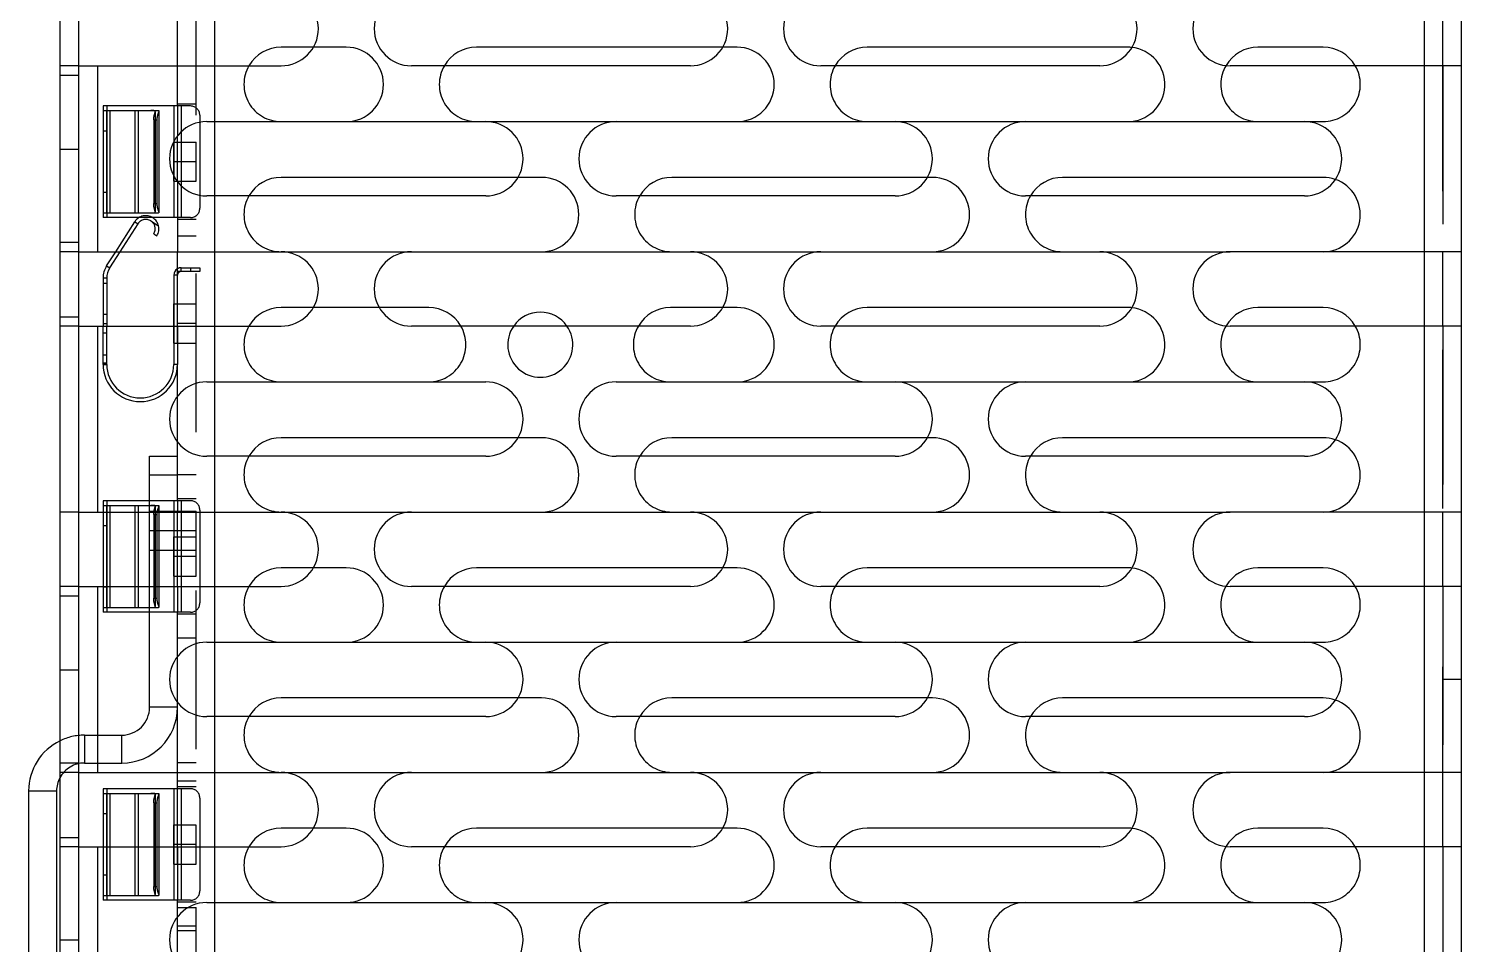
# Model space of a CAD drawing. Header units: millimetres. Extents: x 0 to 8948, y -1340 to 1100.
# Drawn here: x 5226.1 to 5303.1, y -730.6 to -681.3 of the extents above; entities that cross this region are included whole.
import ezdxf

# ---------------------------------------------------------------- set-up
doc = ezdxf.new("R2010")
doc.units = ezdxf.units.MM
doc.header["$LTSCALE"] = 85.25
doc.linetypes.add('HIDDEN', pattern=[0.2, 0.1, -0.1])
doc.layers.get('0').update_dxf_attribs({"linetype": 'CONTINUOUS'})
doc.layers.add('02___PRT_ALL_AXES', color=7, linetype='CONTINUOUS')
doc.layers.add('DEFAULT_2', color=8, linetype='HIDDEN')

msp = doc.modelspace()

# ---------------------------------------------------------------- linework, layer by layer
at = {"color": 3, "linetype": 'Continuous'}
for p, q in [((5228.834, -865.329), (5228.834, -627.329)), ((5303.134, -849.329), (5303.134, -646.329)), ((5228.834, -683.329), (5239.705, -683.329)), ((5229.834, -683.329), (5229.834, -693.329)), ((5261.705, -683.329), (5246.705, -683.329)), ((5283.705, -683.329), (5268.705, -683.329)), ((5303.134, -683.329), (5290.705, -683.329)), ((5301.134, -683.329), (5301.134, -693.329)), ((5235.705, -686.329), (5250.705, -686.329)), ((5257.705, -686.329), (5272.705, -686.329)), ((5279.705, -686.329), (5294.705, -686.329)), ((5250.705, -690.329), (5235.705, -690.329)), ((5272.705, -690.329), (5257.705, -690.329)), ((5294.705, -690.329), (5279.705, -690.329)), ((5228.834, -693.329), (5239.705, -693.329)), ((5230.323, -694.094), (5230.812, -693.329)), ((5246.705, -693.329), (5261.705, -693.329)), ((5268.705, -693.329), (5283.705, -693.329)), ((5303.134, -693.329), (5290.705, -693.329)), ((5230.134, -694.74), (5230.134, -697.329)), ((5228.834, -697.329), (5239.705, -697.329)), ((5229.834, -697.329), (5229.834, -707.329)), ((5261.705, -697.329), (5246.705, -697.329)), ((5283.705, -697.329), (5268.705, -697.329)), ((5303.134, -697.329), (5290.705, -697.329)), ((5301.134, -697.329), (5301.134, -707.329)), ((5235.705, -700.329), (5250.705, -700.329)), ((5257.705, -700.329), (5272.705, -700.329)), ((5279.705, -700.329), (5294.705, -700.329)), ((5250.705, -704.329), (5235.705, -704.329)), ((5272.705, -704.329), (5257.705, -704.329)), ((5294.705, -704.329), (5279.705, -704.329)), ((5228.834, -707.329), (5239.705, -707.329)), ((5230.134, -707.329), (5230.134, -711.329)), ((5232.634, -711.329), (5232.634, -707.329)), ((5246.705, -707.329), (5261.705, -707.329)), ((5268.705, -707.329), (5283.705, -707.329)), ((5303.134, -707.329), (5290.705, -707.329)), ((5228.834, -711.329), (5239.705, -711.329)), ((5229.834, -711.329), (5229.834, -721.329)), ((5261.705, -711.329), (5246.705, -711.329)), ((5283.705, -711.329), (5268.705, -711.329)), ((5303.134, -711.329), (5290.705, -711.329)), ((5301.134, -711.329), (5301.134, -721.329)), ((5235.705, -714.329), (5250.705, -714.329)), ((5257.705, -714.329), (5272.705, -714.329)), ((5279.705, -714.329), (5294.705, -714.329)), ((5250.705, -718.329), (5235.705, -718.329)), ((5272.705, -718.329), (5257.705, -718.329)), ((5294.705, -718.329), (5279.705, -718.329)), ((5228.834, -721.329), (5239.705, -721.329)), ((5246.705, -721.329), (5261.705, -721.329)), ((5268.705, -721.329), (5283.705, -721.329)), ((5303.134, -721.329), (5290.705, -721.329)), ((5230.134, -722.209), (5230.134, -725.329)), ((5234.134, -722.209), (5230.134, -722.209)), ((5226.134, -722.329), (5226.134, -732.329)), ((5228.834, -725.329), (5239.705, -725.329)), ((5229.834, -725.329), (5229.834, -735.329)), ((5261.705, -725.329), (5246.705, -725.329)), ((5283.705, -725.329), (5268.705, -725.329)), ((5303.134, -725.329), (5290.705, -725.329)), ((5301.134, -725.329), (5301.134, -735.329)), ((5235.705, -728.329), (5250.705, -728.329)), ((5257.705, -728.329), (5272.705, -728.329)), ((5279.705, -728.329), (5294.705, -728.329))]:
    msp.add_line(p, q, dxfattribs=at)
at = {"color": 7, "linetype": 'Continuous'}
for p, q in [((5227.834, -732.329), (5227.834, -637.329)), ((5234.134, -683.329), (5234.134, -679.329)), ((5236.134, -683.329), (5236.134, -679.329)), ((5301.134, -679.329), (5301.134, -683.329)), ((5302.134, -683.329), (5302.134, -679.329)), ((5241.428, -682.329), (5239.705, -682.329)), ((5263.428, -682.329), (5250.205, -682.329)), ((5285.205, -682.329), (5271.205, -682.329)), ((5295.705, -682.329), (5292.205, -682.329)), ((5236.134, -690.329), (5236.134, -686.329)), ((5234.134, -689.562), (5234.134, -687.097)), ((5252.428, -689.329), (5239.705, -689.329)), ((5274.428, -689.329), (5260.705, -689.329)), ((5295.705, -689.329), (5281.705, -689.329)), ((5230.492, -694.202), (5231.049, -693.329)), ((5234.134, -697.329), (5234.134, -693.329)), ((5236.134, -697.329), (5236.134, -693.329)), ((5301.134, -693.329), (5301.134, -697.329)), ((5302.134, -697.329), (5302.134, -693.329)), ((5230.323, -694.094), (5230.492, -694.202)), ((5230.134, -694.74), (5230.334, -694.74)), ((5230.334, -694.74), (5230.334, -697.329)), ((5233.934, -694.589), (5233.934, -697.329)), ((5234.134, -694.589), (5233.934, -694.589)), ((5241.428, -696.329), (5239.705, -696.329)), ((5247.634, -696.329), (5244.982, -696.329)), ((5263.428, -696.329), (5260.634, -696.329)), ((5285.205, -696.329), (5271.205, -696.329)), ((5295.705, -696.329), (5292.205, -696.329)), ((5236.134, -704.329), (5236.134, -700.329)), ((5234.134, -703.562), (5234.134, -701.097)), ((5252.428, -703.329), (5239.705, -703.329)), ((5274.428, -703.329), (5260.705, -703.329)), ((5295.705, -703.329), (5281.705, -703.329)), ((5234.134, -711.329), (5234.134, -707.329)), ((5236.134, -711.329), (5236.134, -707.329)), ((5301.134, -707.329), (5301.134, -711.329)), ((5302.134, -711.329), (5302.134, -707.329)), ((5241.428, -710.329), (5239.705, -710.329)), ((5263.428, -710.329), (5250.205, -710.329)), ((5285.205, -710.329), (5271.205, -710.329)), ((5295.705, -710.329), (5292.205, -710.329)), ((5236.134, -718.329), (5236.134, -714.329)), ((5234.134, -717.562), (5234.134, -715.097)), ((5252.428, -717.329), (5239.705, -717.329)), ((5274.428, -717.329), (5260.705, -717.329)), ((5295.705, -717.329), (5281.705, -717.329)), ((5234.134, -725.329), (5234.134, -721.329)), ((5236.134, -725.329), (5236.134, -721.329)), ((5301.134, -721.329), (5301.134, -725.329)), ((5302.134, -725.329), (5302.134, -721.329)), ((5226.134, -722.329), (5227.634, -722.329)), ((5227.634, -722.329), (5227.634, -732.329)), ((5241.428, -724.329), (5239.705, -724.329)), ((5263.428, -724.329), (5250.205, -724.329)), ((5285.205, -724.329), (5271.205, -724.329)), ((5295.705, -724.329), (5292.205, -724.329)), ((5236.134, -732.329), (5236.134, -728.329)), ((5234.134, -731.562), (5234.134, -729.097)), ((5227.834, -730.329), (5228.834, -730.329))]:
    msp.add_line(p, q, dxfattribs=at)
at = {"color": 3, "linetype": 'Continuous'}
for centre, radius, start, end in [((5239.705, -681.329), 2, 270, 90), ((5246.705, -681.329), 2, 90, 270), ((5261.705, -681.329), 2, 270, 90), ((5268.705, -681.329), 2, 90, 270), ((5283.705, -681.329), 2, 270, 90), ((5290.705, -681.329), 2, 90, 270), ((5235.705, -688.329), 2, 90, 270), ((5250.705, -688.329), 2, 270, 90), ((5257.705, -688.329), 2, 90, 270), ((5272.705, -688.329), 2, 270, 90), ((5279.705, -688.329), 2, 90, 270), ((5294.705, -688.329), 2, 270, 90), ((5239.705, -695.329), 2, 270, 90), ((5246.705, -695.329), 2, 90, 270), ((5261.705, -695.329), 2, 270, 90), ((5268.705, -695.329), 2, 90, 270), ((5283.705, -695.329), 2, 270, 90), ((5290.705, -695.329), 2, 90, 270), ((5231.334, -694.74), 1.2, 147.42764, 180), ((5235.705, -702.329), 2, 90, 270), ((5250.705, -702.329), 2, 270, 90), ((5257.705, -702.329), 2, 90, 270), ((5272.705, -702.329), 2, 270, 90), ((5279.705, -702.329), 2, 90, 270), ((5294.705, -702.329), 2, 270, 90), ((5239.705, -709.329), 2, 270, 90), ((5246.705, -709.329), 2, 90, 270), ((5261.705, -709.329), 2, 270, 90), ((5268.705, -709.329), 2, 90, 270), ((5283.705, -709.329), 2, 270, 90), ((5290.705, -709.329), 2, 90, 270), ((5235.705, -716.329), 2, 90, 270), ((5250.705, -716.329), 2, 270, 90), ((5257.705, -716.329), 2, 90, 270), ((5272.705, -716.329), 2, 270, 90), ((5279.705, -716.329), 2, 90, 270), ((5294.705, -716.329), 2, 270, 90), ((5229.134, -722.329), 3, 115.96013, 180), ((5239.705, -723.329), 2, 270, 90), ((5246.705, -723.329), 2, 90, 270), ((5261.705, -723.329), 2, 270, 90), ((5268.705, -723.329), 2, 90, 270), ((5283.705, -723.329), 2, 270, 90), ((5290.705, -723.329), 2, 90, 270), ((5235.705, -730.329), 2, 90, 270), ((5250.705, -730.329), 2, 270, 90), ((5257.705, -730.329), 2, 90, 270), ((5272.705, -730.329), 2, 270, 90), ((5279.705, -730.329), 2, 90, 270), ((5294.705, -730.329), 2, 270, 90)]:
    msp.add_arc(centre, radius, start, end, dxfattribs=at)
at = {"color": 7, "linetype": 'Continuous'}
for centre, radius, start, end in [((5239.705, -684.329), 2, 90, 149.87175), ((5250.205, -684.329), 2, 90, 149.87175), ((5271.205, -684.329), 2, 90, 149.87175), ((5285.205, -684.329), 2, 83.89912, 90), ((5292.205, -684.329), 2, 90, 149.2104), ((5295.705, -684.329), 2, 30.12825, 90), ((5239.705, -691.329), 2, 90, 149.87175), ((5260.705, -691.329), 2, 90, 149.87175), ((5281.705, -691.329), 2, 90, 149.87175), ((5295.705, -691.329), 2, 70.92194, 90), ((5231.334, -694.74), 1, 147.42764, 180), ((5234.334, -694.589), 0.4, 120.35556, 180), ((5239.705, -698.329), 2, 90, 149.87175), ((5247.634, -698.329), 2, 30.13961, 90), ((5260.634, -698.329), 2, 90, 150), ((5271.205, -698.329), 2, 90, 149.87175), ((5285.205, -698.329), 2, 83.89912, 90), ((5292.205, -698.329), 2, 90, 149.2104), ((5295.705, -698.329), 2, 30.12825, 90), ((5239.705, -705.329), 2, 90, 149.87175), ((5260.705, -705.329), 2, 90, 149.87175), ((5281.705, -705.329), 2, 90, 149.87175), ((5295.705, -705.329), 2, 70.92194, 90), ((5239.705, -712.329), 2, 90, 149.87175), ((5250.205, -712.329), 2, 90, 149.87175), ((5271.205, -712.329), 2, 90, 149.87175), ((5285.205, -712.329), 2, 83.89912, 90), ((5292.205, -712.329), 2, 90, 149.2104), ((5295.705, -712.329), 2, 30.12825, 90), ((5239.705, -719.329), 2, 90, 149.87175), ((5260.705, -719.329), 2, 90, 149.87175), ((5281.705, -719.329), 2, 90, 149.87175), ((5295.705, -719.329), 2, 70.92194, 90), ((5229.134, -722.329), 1.5, 151.61516, 180), ((5239.705, -726.329), 2, 90, 149.87175), ((5250.205, -726.329), 2, 90, 149.87175), ((5271.205, -726.329), 2, 90, 149.87175), ((5285.205, -726.329), 2, 83.89912, 90), ((5292.205, -726.329), 2, 90, 149.2104), ((5295.705, -726.329), 2, 30.12825, 90)]:
    msp.add_arc(centre, radius, start, end, dxfattribs=at)
at = {"layer": '02___PRT_ALL_AXES', "color": 8, "linetype": 'HIDDEN'}
for p, q in [((5302.134, -775.329), (5302.134, -654.33)), ((5303.134, -775.329), (5303.134, -654.33)), ((5227.834, -683.829), (5228.834, -683.829)), ((5227.834, -696.829), (5227.834, -683.83)), ((5228.834, -696.829), (5228.834, -683.83)), ((5233.934, -689.539), (5233.934, -687.439)), ((5233.934, -687.439), (5235.134, -687.439)), ((5234.134, -689.539), (5234.134, -687.439)), ((5235.134, -689.539), (5235.134, -687.44)), ((5228.834, -687.829), (5227.834, -687.829)), ((5235.134, -688.489), (5233.934, -688.489)), ((5233.934, -689.539), (5235.134, -689.539)), ((5228.834, -692.829), (5227.834, -692.829)), ((5227.834, -696.829), (5228.834, -696.829)), ((5233.934, -698.239), (5233.934, -696.139)), ((5233.934, -696.139), (5235.134, -696.139)), ((5234.134, -698.239), (5234.134, -696.14)), ((5235.134, -698.239), (5235.134, -696.14)), ((5235.134, -697.189), (5234.134, -697.189)), ((5233.934, -698.239), (5235.134, -698.239)), ((5232.634, -709.379), (5232.634, -707.279)), ((5232.634, -707.279), (5235.134, -707.279)), ((5234.134, -708.67), (5234.134, -707.279)), ((5235.134, -710.769), (5235.134, -707.28)), ((5232.634, -708.329), (5235.134, -708.329)), ((5233.934, -710.769), (5233.934, -708.669)), ((5233.934, -708.669), (5235.134, -708.669)), ((5234.134, -710.769), (5234.134, -708.67)), ((5232.634, -709.379), (5235.134, -709.379)), ((5235.134, -709.719), (5233.934, -709.719)), ((5233.934, -710.769), (5235.134, -710.769)), ((5227.834, -711.829), (5228.834, -711.829)), ((5227.834, -724.829), (5227.834, -711.83)), ((5228.834, -724.829), (5228.834, -711.83)), ((5228.834, -715.829), (5227.834, -715.829)), ((5303.134, -716.329), (5302.134, -716.329)), ((5228.834, -720.829), (5227.834, -720.829)), ((5233.934, -726.259), (5233.934, -724.159)), ((5233.934, -724.159), (5235.134, -724.159)), ((5234.134, -726.259), (5234.134, -724.16)), ((5235.134, -726.259), (5235.134, -724.16)), ((5227.834, -724.829), (5228.834, -724.829)), ((5235.134, -725.209), (5233.934, -725.209)), ((5233.934, -726.259), (5235.134, -726.259))]:
    msp.add_line(p, q, dxfattribs=at)
at = {"layer": '02___PRT_ALL_AXES', "color": 7, "linetype": 'Continuous'}
msp.add_arc((5253.634, -698.329), 1.75, 35.0646, 144.9354, dxfattribs=at)
at = {"layer": '02___PRT_ALL_AXES', "color": 8, "linetype": 'HIDDEN'}
msp.add_arc((5253.634, -698.329), 1.75, 144.9354, 35.0646, dxfattribs=at)
at = {"layer": 'DEFAULT_2', "color": 8, "linetype": 'HIDDEN'}
for p, q in [((5235.134, -805.329), (5235.134, -645.329)), ((5243.205, -682.329), (5241.428, -682.329)), ((5264.205, -682.329), (5263.428, -682.329)), ((5228.834, -683.329), (5227.834, -683.329)), ((5234.134, -685.489), (5234.134, -683.329)), ((5236.134, -686.329), (5236.134, -683.329)), ((5302.134, -683.329), (5302.134, -693.329)), ((5230.134, -685.489), (5230.134, -691.489)), ((5234.834, -685.489), (5230.134, -685.489)), ((5230.134, -685.739), (5233.117, -685.739)), ((5230.323, -685.739), (5230.323, -691.239)), ((5230.334, -685.489), (5230.334, -691.489)), ((5230.492, -685.739), (5230.492, -691.239)), ((5231.845, -685.739), (5231.845, -691.239)), ((5232.013, -685.739), (5232.013, -691.239)), ((5232.934, -685.798), (5232.934, -691.181)), ((5233.134, -685.756), (5233.134, -691.222)), ((5233.934, -685.489), (5233.934, -691.489)), ((5235.134, -685.389), (5234.134, -685.389)), ((5234.134, -685.489), (5234.134, -687.097)), ((5234.334, -685.489), (5234.334, -691.489)), ((5235.334, -685.989), (5235.334, -690.989)), ((5230.334, -686.839), (5230.134, -686.839)), ((5232.856, -686.239), (5232.856, -690.739)), ((5232.856, -686.239), (5233.024, -686.239)), ((5233.024, -686.239), (5233.024, -690.739)), ((5250.705, -686.329), (5257.705, -686.329)), ((5272.705, -686.329), (5279.705, -686.329)), ((5294.705, -686.329), (5295.705, -686.329)), ((5234.134, -689.562), (5234.134, -691.489)), ((5253.705, -689.329), (5252.428, -689.329)), ((5274.705, -689.329), (5274.428, -689.329)), ((5230.334, -690.139), (5230.134, -690.139)), ((5236.134, -693.329), (5236.134, -690.329)), ((5230.134, -691.239), (5233.117, -691.239)), ((5232.856, -690.739), (5233.024, -690.739)), ((5234.834, -691.489), (5230.134, -691.489)), ((5230.812, -693.329), (5231.845, -691.713)), ((5231.049, -693.329), (5232.013, -691.82)), ((5231.845, -691.713), (5232.013, -691.82)), ((5232.704, -691.668), (5233.117, -691.932)), ((5234.134, -691.489), (5234.134, -693.329)), ((5235.134, -691.589), (5234.134, -691.589)), ((5232.856, -692.359), (5233.024, -692.466)), ((5235.134, -692.489), (5234.134, -692.489)), ((5228.834, -693.329), (5227.834, -693.329)), ((5239.705, -693.329), (5246.705, -693.329)), ((5261.705, -693.329), (5268.705, -693.329)), ((5283.705, -693.329), (5290.705, -693.329)), ((5234.334, -694.389), (5234.134, -694.389)), ((5234.334, -694.389), (5234.334, -694.189)), ((5234.334, -694.189), (5235.334, -694.189)), ((5235.334, -694.389), (5234.334, -694.389)), ((5234.834, -694.189), (5234.834, -694.389)), ((5235.334, -694.189), (5235.334, -694.389)), ((5230.334, -695.039), (5230.134, -695.039)), ((5230.134, -696.689), (5230.334, -696.689)), ((5244.982, -696.329), (5241.428, -696.329)), ((5264.205, -696.329), (5263.428, -696.329)), ((5228.834, -697.329), (5227.834, -697.329)), ((5230.134, -697.189), (5230.334, -697.189)), ((5230.134, -699.389), (5230.134, -697.329)), ((5230.334, -699.389), (5230.334, -697.329)), ((5233.934, -697.329), (5233.934, -699.389)), ((5234.134, -697.329), (5234.134, -699.389)), ((5236.134, -700.329), (5236.134, -697.329)), ((5302.134, -697.329), (5302.134, -707.329)), ((5230.134, -697.689), (5230.334, -697.689)), ((5230.334, -698.889), (5230.134, -698.889)), ((5230.334, -699.322), (5230.134, -699.322)), ((5230.334, -699.339), (5230.134, -699.339)), ((5230.134, -699.389), (5230.334, -699.389)), ((5234.134, -699.389), (5233.934, -699.389)), ((5234.134, -701.097), (5234.134, -699.389)), ((5272.705, -700.329), (5279.705, -700.329)), ((5294.705, -700.329), (5295.705, -700.329)), ((5234.134, -706.719), (5234.134, -703.562)), ((5253.705, -703.329), (5252.428, -703.329)), ((5274.705, -703.329), (5274.428, -703.329)), ((5232.634, -707.329), (5232.634, -704.329)), ((5232.634, -704.329), (5234.134, -704.329)), ((5236.134, -707.329), (5236.134, -704.329)), ((5235.134, -705.319), (5234.134, -705.319)), ((5232.634, -705.329), (5234.134, -705.329)), ((5230.134, -706.719), (5230.134, -707.329)), ((5234.834, -706.719), (5230.134, -706.719)), ((5230.334, -706.719), (5230.334, -712.719)), ((5233.934, -706.719), (5233.934, -712.719)), ((5235.134, -706.619), (5234.134, -706.619)), ((5234.134, -706.719), (5234.134, -707.329)), ((5234.334, -706.719), (5234.334, -712.719)), ((5228.834, -707.329), (5227.834, -707.329)), ((5230.134, -706.969), (5233.117, -706.969)), ((5230.323, -706.969), (5230.323, -712.469)), ((5230.492, -706.969), (5230.492, -712.469)), ((5231.845, -706.969), (5231.845, -712.469)), ((5232.013, -706.969), (5232.013, -712.469)), ((5232.856, -707.469), (5232.856, -711.969)), ((5232.856, -707.469), (5233.024, -707.469)), ((5232.934, -707.028), (5232.934, -712.411)), ((5233.024, -707.469), (5233.024, -711.969)), ((5233.134, -706.986), (5233.134, -712.452)), ((5235.334, -707.219), (5235.334, -712.219)), ((5239.705, -707.329), (5246.705, -707.329)), ((5261.705, -707.329), (5268.705, -707.329)), ((5283.705, -707.329), (5290.705, -707.329)), ((5230.334, -708.069), (5230.134, -708.069)), ((5243.205, -710.329), (5241.428, -710.329)), ((5264.205, -710.329), (5263.428, -710.329)), ((5228.834, -711.329), (5227.834, -711.329)), ((5230.134, -711.329), (5230.134, -712.719)), ((5230.334, -711.369), (5230.134, -711.369)), ((5232.634, -717.829), (5232.634, -711.329)), ((5234.134, -711.329), (5234.134, -712.719)), ((5236.134, -714.329), (5236.134, -711.329)), ((5302.134, -711.329), (5302.134, -721.329)), ((5232.856, -711.969), (5233.024, -711.969)), ((5230.134, -712.469), (5233.117, -712.469)), ((5234.834, -712.719), (5230.134, -712.719)), ((5234.134, -715.097), (5234.134, -712.719)), ((5235.134, -712.819), (5234.134, -712.819)), ((5235.134, -714.119), (5234.134, -714.119)), ((5250.705, -714.329), (5257.705, -714.329)), ((5272.705, -714.329), (5279.705, -714.329)), ((5294.705, -714.329), (5295.705, -714.329)), ((5234.134, -721.329), (5234.134, -717.562)), ((5253.705, -717.329), (5252.428, -717.329)), ((5274.705, -717.329), (5274.428, -717.329)), ((5234.134, -717.829), (5232.634, -717.829)), ((5236.134, -721.329), (5236.134, -718.329)), ((5229.134, -719.329), (5229.134, -720.829)), ((5229.134, -719.329), (5231.134, -719.329)), ((5231.134, -720.829), (5231.134, -719.329)), ((5228.834, -721.329), (5227.834, -721.329)), ((5229.134, -720.829), (5231.134, -720.829)), ((5235.134, -720.809), (5234.134, -720.809)), ((5239.705, -721.329), (5246.705, -721.329)), ((5261.705, -721.329), (5268.705, -721.329)), ((5283.705, -721.329), (5290.705, -721.329)), ((5230.334, -722.209), (5230.334, -728.209)), ((5233.934, -722.209), (5233.934, -728.209)), ((5235.134, -721.809), (5234.134, -721.809)), ((5235.134, -722.109), (5234.134, -722.109)), ((5234.834, -722.209), (5234.134, -722.209)), ((5234.334, -722.209), (5234.334, -728.209)), ((5230.134, -722.459), (5233.117, -722.459)), ((5230.323, -722.459), (5230.323, -727.959)), ((5230.492, -722.459), (5230.492, -727.959)), ((5231.845, -722.459), (5231.845, -727.959)), ((5232.013, -722.459), (5232.013, -727.959)), ((5232.856, -722.959), (5232.856, -727.459)), ((5232.856, -722.959), (5233.024, -722.959)), ((5232.934, -722.518), (5232.934, -727.901)), ((5233.024, -722.959), (5233.024, -727.459)), ((5233.134, -722.476), (5233.134, -727.942)), ((5235.334, -722.709), (5235.334, -727.709)), ((5230.334, -723.559), (5230.134, -723.559)), ((5243.205, -724.329), (5241.428, -724.329)), ((5264.205, -724.329), (5263.428, -724.329)), ((5228.834, -725.329), (5227.834, -725.329)), ((5230.134, -725.329), (5230.134, -728.209)), ((5234.134, -725.329), (5234.134, -728.209)), ((5236.134, -728.329), (5236.134, -725.329)), ((5302.134, -725.329), (5302.134, -735.329)), ((5230.334, -726.859), (5230.134, -726.859)), ((5232.856, -727.459), (5233.024, -727.459)), ((5230.134, -727.959), (5233.117, -727.959)), ((5234.834, -728.209), (5230.134, -728.209)), ((5234.134, -729.097), (5234.134, -728.209)), ((5235.134, -728.309), (5234.134, -728.309)), ((5250.705, -728.329), (5257.705, -728.329)), ((5272.705, -728.329), (5279.705, -728.329)), ((5294.705, -728.329), (5295.705, -728.329)), ((5235.134, -728.609), (5234.134, -728.609)), ((5235.134, -729.609), (5234.134, -729.609)), ((5234.134, -729.829), (5235.134, -729.829))]:
    msp.add_line(p, q, dxfattribs=at)
for centre, radius, start, end in [((5243.205, -684.329), 2, 270, 90), ((5264.205, -684.329), 2, 270, 90), ((5285.205, -684.329), 2, 270, 83.89912), ((5239.705, -684.329), 2, 149.87175, 270), ((5250.205, -684.329), 2, 149.87175, 270), ((5271.205, -684.329), 2, 149.87175, 270), ((5292.205, -684.329), 2, 149.2104, 270), ((5295.705, -684.329), 2, 270, 30.12825), ((5234.834, -685.989), 0.5, 0, 90), ((5253.705, -691.329), 2, 270, 90), ((5274.705, -691.329), 2, 270, 90), ((5295.705, -691.329), 2, 270, 70.92194), ((5239.705, -691.329), 2, 149.87175, 270), ((5260.705, -691.329), 2, 149.87175, 270), ((5281.705, -691.329), 2, 149.87175, 270), ((5232.434, -692.089), 0.7, 327.42764, 147.42764), ((5234.834, -690.989), 0.5, 270, 0), ((5232.434, -692.089), 0.5, 327.42764, 147.42764), ((5234.334, -694.589), 0.4, 90, 120.35556), ((5234.334, -694.589), 0.2, 90, 180), ((5264.205, -698.329), 2, 270, 90), ((5285.205, -698.329), 2, 270, 83.89912), ((5239.705, -698.329), 2, 149.87175, 270), ((5247.634, -698.329), 2, 270, 30.13961), ((5260.634, -698.329), 2, 150, 270), ((5271.205, -698.329), 2, 149.87175, 270), ((5292.205, -698.329), 2, 149.2104, 270), ((5295.705, -698.329), 2, 270, 30.12825), ((5232.134, -699.389), 2, 180, 0), ((5232.134, -699.389), 1.8, 180, 0), ((5253.705, -705.329), 2, 270, 90), ((5274.705, -705.329), 2, 270, 90), ((5295.705, -705.329), 2, 270, 70.92194), ((5239.705, -705.329), 2, 149.87175, 270), ((5260.705, -705.329), 2, 149.87175, 270), ((5281.705, -705.329), 2, 149.87175, 270), ((5234.834, -707.219), 0.5, 0, 90), ((5233.97, -707.47), 0.946, 171.40228, 179.95566), ((5243.205, -712.329), 2, 270, 90), ((5264.205, -712.329), 2, 270, 90), ((5285.205, -712.329), 2, 270, 83.89912), ((5239.705, -712.329), 2, 149.87175, 270), ((5250.205, -712.329), 2, 149.87175, 270), ((5271.205, -712.329), 2, 149.87175, 270), ((5292.205, -712.329), 2, 149.2104, 270), ((5295.705, -712.329), 2, 270, 30.12825), ((5234.834, -712.219), 0.5, 270, 0), ((5253.705, -719.329), 2, 270, 90), ((5274.705, -719.329), 2, 270, 90), ((5295.705, -719.329), 2, 270, 70.92194), ((5231.134, -717.829), 3, 270, 0), ((5231.134, -717.829), 1.5, 270, 0), ((5239.705, -719.329), 2, 149.87175, 270), ((5260.705, -719.329), 2, 149.87175, 270), ((5281.705, -719.329), 2, 149.87175, 270), ((5229.134, -722.329), 3, 90, 115.96013), ((5229.134, -722.329), 1.5, 90, 151.61516), ((5234.834, -722.709), 0.5, 0, 90), ((5243.205, -726.329), 2, 270, 90), ((5264.205, -726.329), 2, 270, 90), ((5285.205, -726.329), 2, 270, 83.89912), ((5239.705, -726.329), 2, 149.87175, 270), ((5250.205, -726.329), 2, 149.87175, 270), ((5271.205, -726.329), 2, 149.87175, 270), ((5292.205, -726.329), 2, 149.2104, 270), ((5295.705, -726.329), 2, 270, 30.12825), ((5234.834, -727.709), 0.5, 270, 0)]:
    msp.add_arc(centre, radius, start, end, dxfattribs=at)
for points, knots in [([(5232.934, -685.796), (5232.935, -685.789), (5232.933, -685.775), (5232.921, -685.757), (5232.9, -685.748), (5232.86, -685.74), (5232.793, -685.739), (5232.736, -685.739), (5232.704, -685.739)], [0, 0, 0, 0, 0.085825, 0.158361, 0.239652, 0.343146, 0.626359, 1, 1, 1, 1]), ([(5232.856, -686.239), (5232.856, -686.194), (5232.863, -686.105), (5232.888, -685.982), (5232.915, -685.892), (5232.931, -685.832), (5232.934, -685.807), (5232.934, -685.796)], [0, 0, 0, 0, 0.304966, 0.591282, 0.833148, 0.927348, 1, 1, 1, 1]), ([(5233.134, -685.755), (5233.134, -685.763), (5233.129, -685.784), (5233.115, -685.82), (5233.096, -685.868), (5233.075, -685.928), (5233.055, -685.997), (5233.032, -686.101), (5233.024, -686.184), (5233.024, -686.239)], [0, 0, 0, 0, 0.048777, 0.126631, 0.232204, 0.360894, 0.50706, 0.665315, 1, 1, 1, 1]), ([(5233.117, -685.739), (5233.121, -685.739), (5233.132, -685.74), (5233.134, -685.751), (5233.134, -685.755)], [0, 0, 0, 0, 0.522737, 1, 1, 1, 1]), ([(5232.704, -691.239), (5232.736, -691.239), (5232.793, -691.239), (5232.86, -691.239), (5232.9, -691.231), (5232.921, -691.222), (5232.933, -691.204), (5232.935, -691.19), (5232.934, -691.182)], [0, 0, 0, 0, 0.373642, 0.656853, 0.760346, 0.841637, 0.914173, 1, 1, 1, 1]), ([(5232.934, -691.182), (5232.934, -691.172), (5232.931, -691.147), (5232.915, -691.087), (5232.888, -690.997), (5232.863, -690.874), (5232.856, -690.785), (5232.856, -690.739)], [0, 0, 0, 0, 0.072654, 0.166856, 0.40872, 0.695035, 1, 1, 1, 1]), ([(5233.024, -690.739), (5233.024, -690.795), (5233.032, -690.878), (5233.055, -690.982), (5233.075, -691.051), (5233.096, -691.111), (5233.115, -691.159), (5233.129, -691.195), (5233.134, -691.216), (5233.134, -691.224)], [0, 0, 0, 0, 0.334684, 0.492938, 0.639104, 0.767793, 0.873367, 0.951222, 1, 1, 1, 1]), ([(5233.134, -691.224), (5233.134, -691.228), (5233.132, -691.239), (5233.121, -691.239), (5233.117, -691.239)], [0, 0, 0, 0, 0.477267, 1, 1, 1, 1]), ([(5232.934, -707.026), (5232.935, -707.019), (5232.933, -707.005), (5232.921, -706.987), (5232.9, -706.978), (5232.86, -706.97), (5232.793, -706.969), (5232.736, -706.969), (5232.704, -706.969)], [0, 0, 0, 0, 0.085825, 0.158361, 0.239652, 0.343146, 0.626359, 1, 1, 1, 1]), ([(5232.856, -707.469), (5232.856, -707.458), (5232.857, -707.411), (5232.861, -707.364), (5232.866, -707.329)], [0, 0, 0, 0, 0.252185, 1, 1, 1, 1]), ([(5232.866, -707.329), (5232.871, -707.297), (5232.883, -707.236), (5232.905, -707.153), (5232.925, -707.085), (5232.934, -707.044), (5232.934, -707.026)], [0, 0, 0, 0, 0.313506, 0.596995, 0.831489, 1, 1, 1, 1]), ([(5233.134, -706.985), (5233.134, -706.991), (5233.131, -707.006), (5233.122, -707.031), (5233.109, -707.065), (5233.087, -707.124), (5233.058, -707.212), (5233.041, -707.288), (5233.035, -707.329)], [0, 0, 0, 0, 0.050475, 0.125988, 0.226739, 0.35037, 0.651722, 1, 1, 1, 1]), ([(5233.117, -706.969), (5233.121, -706.969), (5233.132, -706.97), (5233.134, -706.981), (5233.134, -706.985)], [0, 0, 0, 0, 0.522737, 1, 1, 1, 1]), ([(5232.934, -712.412), (5232.934, -712.402), (5232.931, -712.377), (5232.915, -712.317), (5232.888, -712.227), (5232.863, -712.104), (5232.856, -712.015), (5232.856, -711.969)], [0, 0, 0, 0, 0.072654, 0.166856, 0.40872, 0.695035, 1, 1, 1, 1]), ([(5233.024, -711.969), (5233.024, -712.025), (5233.032, -712.108), (5233.055, -712.212), (5233.075, -712.281), (5233.096, -712.341), (5233.115, -712.389), (5233.129, -712.425), (5233.134, -712.446), (5233.134, -712.454)], [0, 0, 0, 0, 0.334684, 0.492938, 0.639104, 0.767793, 0.873367, 0.951222, 1, 1, 1, 1]), ([(5232.704, -712.469), (5232.736, -712.469), (5232.793, -712.469), (5232.86, -712.469), (5232.9, -712.461), (5232.921, -712.452), (5232.933, -712.434), (5232.935, -712.42), (5232.934, -712.412)], [0, 0, 0, 0, 0.373642, 0.656853, 0.760346, 0.841637, 0.914173, 1, 1, 1, 1]), ([(5233.134, -712.454), (5233.134, -712.458), (5233.132, -712.469), (5233.121, -712.469), (5233.117, -712.469)], [0, 0, 0, 0, 0.477267, 1, 1, 1, 1]), ([(5232.934, -722.516), (5232.935, -722.509), (5232.933, -722.495), (5232.921, -722.477), (5232.9, -722.468), (5232.86, -722.46), (5232.793, -722.459), (5232.736, -722.459), (5232.704, -722.459)], [0, 0, 0, 0, 0.085825, 0.158361, 0.239652, 0.343146, 0.626359, 1, 1, 1, 1]), ([(5232.856, -722.959), (5232.856, -722.914), (5232.863, -722.825), (5232.888, -722.702), (5232.915, -722.612), (5232.931, -722.552), (5232.934, -722.527), (5232.934, -722.516)], [0, 0, 0, 0, 0.304966, 0.591282, 0.833148, 0.927348, 1, 1, 1, 1]), ([(5233.134, -722.475), (5233.134, -722.483), (5233.129, -722.504), (5233.115, -722.54), (5233.096, -722.588), (5233.075, -722.648), (5233.055, -722.717), (5233.032, -722.821), (5233.024, -722.904), (5233.024, -722.959)], [0, 0, 0, 0, 0.048777, 0.126631, 0.232204, 0.360894, 0.50706, 0.665315, 1, 1, 1, 1]), ([(5233.117, -722.459), (5233.121, -722.459), (5233.132, -722.46), (5233.134, -722.471), (5233.134, -722.475)], [0, 0, 0, 0, 0.522737, 1, 1, 1, 1]), ([(5232.934, -727.902), (5232.934, -727.892), (5232.931, -727.867), (5232.915, -727.807), (5232.888, -727.717), (5232.863, -727.594), (5232.856, -727.505), (5232.856, -727.459)], [0, 0, 0, 0, 0.072654, 0.166856, 0.40872, 0.695035, 1, 1, 1, 1]), ([(5233.024, -727.459), (5233.024, -727.515), (5233.032, -727.598), (5233.055, -727.702), (5233.075, -727.771), (5233.096, -727.831), (5233.115, -727.879), (5233.129, -727.915), (5233.134, -727.936), (5233.134, -727.944)], [0, 0, 0, 0, 0.334684, 0.492938, 0.639104, 0.767793, 0.873367, 0.951222, 1, 1, 1, 1]), ([(5232.704, -727.959), (5232.736, -727.959), (5232.793, -727.959), (5232.86, -727.959), (5232.9, -727.951), (5232.921, -727.942), (5232.933, -727.924), (5232.935, -727.91), (5232.934, -727.902)], [0, 0, 0, 0, 0.373642, 0.656853, 0.760346, 0.841637, 0.914173, 1, 1, 1, 1]), ([(5233.134, -727.944), (5233.134, -727.948), (5233.132, -727.959), (5233.121, -727.959), (5233.117, -727.959)], [0, 0, 0, 0, 0.477267, 1, 1, 1, 1])]:
    msp.add_open_spline(points, degree=3, knots=knots, dxfattribs=at)

doc.saveas('drawing.dxf')
